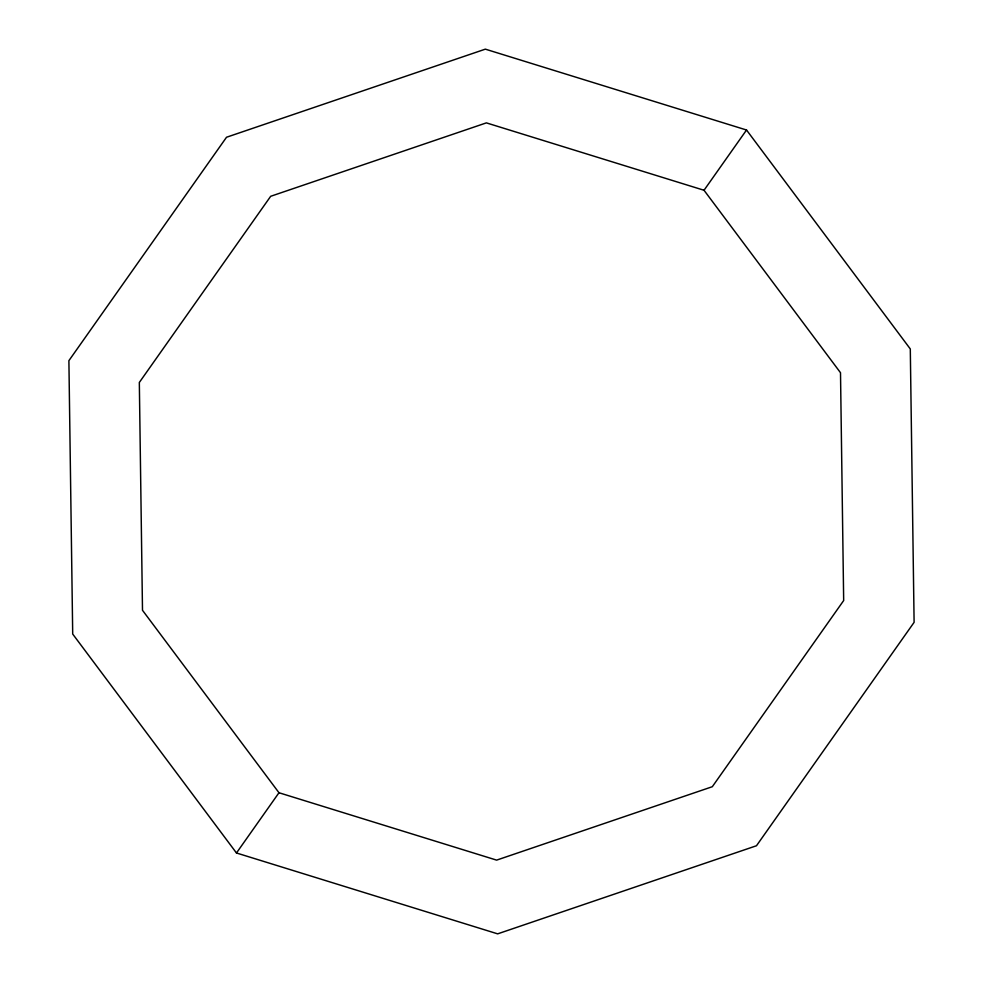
<?xml version="1.0" encoding="UTF-8"?>
<svg xmlns="http://www.w3.org/2000/svg" width="983" height="983" viewBox="0 0 983 983"><rect width="100%" height="100%" fill="white"/><g stroke="black" fill="none" stroke-linecap="round" stroke-linejoin="round"><path stroke-width="1.47" d="M236.473 852.986L72.705 634.047L68.896 360.663L226.52 137.251L485.344 49.15L746.527 130.014L910.295 348.953L914.104 622.337L756.48 845.749L497.656 933.85L236.473 852.986L278.975 792.74L142.498 610.283L139.328 382.461L270.681 196.293L486.376 122.875L704.025 190.26L840.502 372.717L843.672 600.539L712.319 786.707L496.624 860.125L278.975 792.74M704.025 190.26L746.527 130.014"/></g></svg>
